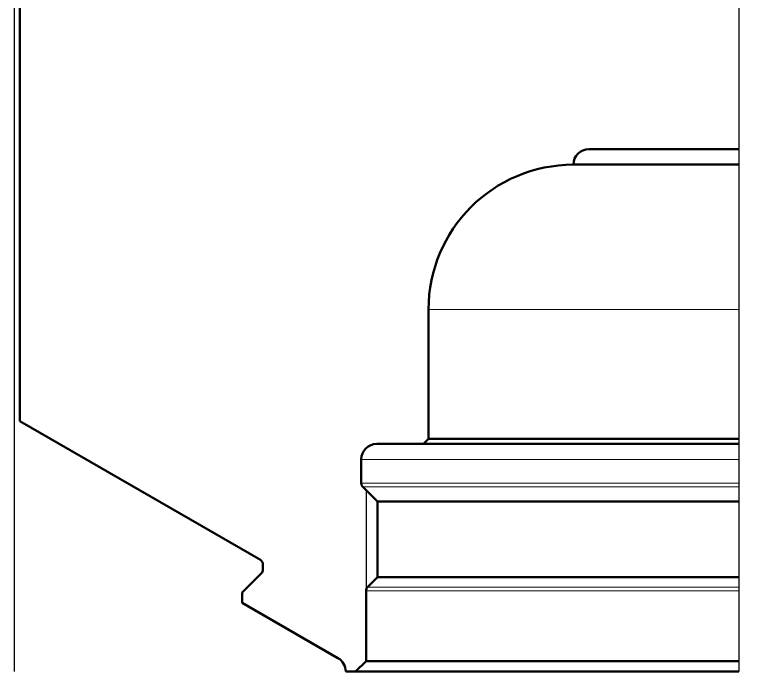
# Model space of a CAD drawing. Header units: inches. Extents: x 113.3 to 164.8, y -27 to 25.4.
# Drawn here: x 113.254 to 117.649, y -17.387 to -13.418 of the extents above; entities that cross this region are included whole.
import ezdxf

# ---------------------------------------------------------------- set-up
doc = ezdxf.new("R2010")
doc.units = ezdxf.units.IN
doc.header["$MEASUREMENT"] = 0

msp = doc.modelspace()

# ---------------------------------------------------------------- linework, layer by layer
msp.add_line((117.62853, -9.64411), (117.62853, -17.38745))
at = {"lineweight": 50}
for p, q in [((113.28478, -15.8745), (113.28478, -12.98572)), ((116.72228, -14.2312), (117.62853, -14.2312)), ((117.62853, -14.32495), (116.62853, -14.32495)), ((115.75353, -15.9812), (115.75353, -15.19995)), ((113.28478, -15.8745), (114.7379, -16.71346)), ((115.72228, -16.01245), (115.75353, -15.9812)), ((117.62853, -15.9812), (115.75353, -15.9812)), ((115.44103, -16.01245), (115.72228, -16.01245)), ((117.62853, -16.01245), (115.72228, -16.01245)), ((115.34728, -16.24951), (115.34728, -16.1062)), ((115.44618, -16.36135), (115.35643, -16.2716)), ((117.62853, -16.36135), (115.44618, -16.36135)), ((115.44618, -16.8173), (115.44618, -16.36135)), ((114.75353, -16.74052), (114.75353, -16.77204)), ((114.74437, -16.79413), (114.62853, -16.90998)), ((115.38518, -16.8783), (115.44618, -16.8173)), ((117.62853, -16.8173), (115.44618, -16.8173)), ((114.62853, -16.90998), (114.62853, -16.97248)), ((115.37603, -17.32495), (115.37603, -16.90039)), ((114.62853, -16.97248), (115.20665, -17.30626)), ((115.37603, -17.32495), (115.31353, -17.38745)), ((115.37603, -17.32495), (117.62853, -17.32495)), ((115.25353, -17.38745), (115.31353, -17.38745)), ((117.62853, -17.38745), (115.31353, -17.38745))]:
    msp.add_line(p, q, dxfattribs=at)
at = {"lineweight": 18}
for p, q in [((117.62853, -15.19995), (115.75353, -15.19995)), ((117.62853, -16.1062), (115.34728, -16.1062)), ((115.34728, -16.24951), (117.62853, -16.24951)), ((117.62853, -16.2716), (115.35643, -16.2716)), ((115.38518, -16.8783), (117.62853, -16.8783)), ((117.62853, -16.90039), (115.37603, -16.90039))]:
    msp.add_line(p, q, dxfattribs=at)
at = {"lineweight": 25}
msp.add_line((115.37853, -16.88815), (115.37853, -16.2937), dxfattribs=at)
at = {"color": 5}
msp.add_lwpolyline([(113.25353, -17.38745), (113.25353, -11.40356, -0.4400105), (115.42784, -9.41117), (117.64939, -9.60553)], format="xyb", dxfattribs=at)
at = {"lineweight": 50}
for centre, radius, start, end in [((116.72228, -14.32495), 0.09375, 90, 180), ((116.62853, -15.19995), 0.875, 90, 180), ((115.44103, -16.1062), 0.09375, 90, 180), ((115.37853, -16.24951), 0.03125, 180, 225), ((114.72228, -16.74052), 0.03125, 0, 60), ((114.72228, -16.77204), 0.03125, 315, 0), ((115.40728, -16.90039), 0.03125, 135, 180), ((115.15978, -17.38745), 0.09375, 0, 60)]:
    msp.add_arc(centre, radius, start, end, dxfattribs=at)

doc.saveas('drawing.dxf')
